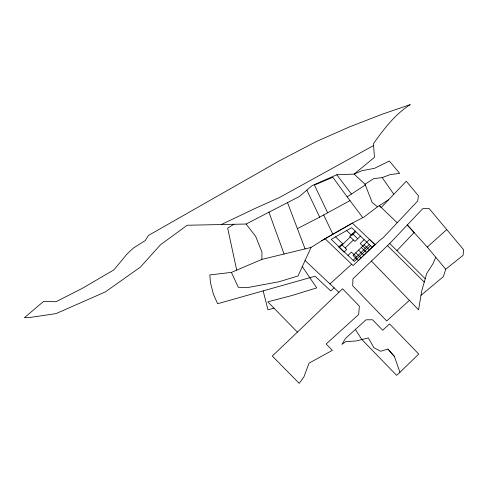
<?xml version="1.0" encoding="UTF-8"?>
<svg xmlns="http://www.w3.org/2000/svg" width="488" height="488" viewBox="0 0 488 488"><rect width="100%" height="100%" fill="white"/><g stroke="black" fill="none" stroke-linecap="round" stroke-linejoin="round"><path stroke-width="0.73" d="M334.073 287.792L330.803 291.019L315.083 276.22L217.611 303.731L213.439 294.331L210.413 282.461L209.846 274.903L231.397 272.408L261.849 259.402L261.958 252.082L255.657 236.338L246.08 224.029L187.179 225.249L160.485 244.775L140.41 267.095L105.274 291.952L55.986 313.619L28.774 317.651L24.4 317.706L43.615 301.37L56.004 301.736L82.429 288.268L113.893 269.876L127.27 253.748L133.566 247.947L145.272 240.547L148.346 235.497L279.215 160.93L316.474 141.465L349.628 126.837L382.409 114.131L410.262 104.609C394.908 114.393 383.824 129.1 373.43 143.746L374.473 157.356L354.117 174.094L336.769 174.765L312.235 185.556L299.296 196.542L246.08 224.029M409.426 300.364L386.709 320.958L352.696 285.797L352.934 278.837L389.735 243.5L422.803 208.589L429.117 208.516L463.6 249.697L463.081 255.352L445.721 269.217L443.385 276.629L421.028 295.307M435.741 257.231L433.021 263.63L426.719 273.487L421.626 291.379L418.588 309.831L371.423 261.08M388.631 199.714L377.474 206.802L364.139 216.959L352.342 223.132L325.032 238.711L311.033 247.459L298.04 275.97L278.819 281.789L248.288 287.45L238.29 287.298L231.397 272.408M397.201 222.766L379.322 205.625L381.238 207.461L406.278 181.243L418.411 195.737L417.716 200.94L383.507 237.381L379.322 240.718L353.068 265.564L325.032 238.711M396.927 250.637L414.135 232.538L407.291 224.968L427.275 247.074L445.721 269.217M353.129 260.317L369.19 244.537M355.203 231.044L349.707 236.375L354.965 241.414L360.461 236.076M339.575 247.343L350.293 236.936M355.734 231.654L351.775 235.49L346.626 230.562M345.205 247.959L353.446 239.956M347.987 255.395L351.397 252.082L356.521 256.987M364.139 239.706L360.187 243.549L365.256 248.404M370.447 245.745L354.288 261.434L331.224 239.346L351.616 227.713L372.027 247.154M399.94 372.314L418.741 354.068L389.595 323.94L382.665 330.224L372.558 319.774L366.049 319.793L345.541 338.379L341.923 344.363L345.894 341.582L356.118 340.996L368.336 337.916L373.893 347.694L380.591 351.269L387.972 349.085L394.438 356.502L399.94 372.314L396.616 375.321L361.864 339.544L355.368 329.467M297.418 332.139L342.576 288.78L359.357 306.129L358.662 314.516L326.161 343.985L332.328 350.36L309.056 363.145L303.871 376.968L299.229 383.391L272.286 356.039L297.418 332.139L267.802 301.852L291.611 295.606L316.743 287.889L302.243 266.515M351.659 264.215L329.961 283.924M427.275 247.074L446.752 229.58M327.674 212.792L314.406 185.044L332.846 177.29L347.157 196.871L365.305 184.976M365.012 184.22L373.668 178.669L382.195 177.589L390.315 174.57L399.69 173.38L389.339 161.022L374.491 168.336L361.956 170.678L354.117 174.094L365.012 184.22L372.198 202.514L377.474 206.802M233.923 224.23L227.67 228.152L236.704 270.139M321.488 240.797L352.342 223.132L375.254 244.811M373.57 145.564L279.594 197.445L254.882 208.541L221.534 224.437M297.381 228.616L319.689 217.142L349.981 200.629M273.957 308.148L267.979 309.837L263.148 290.891M261.849 259.402L311.033 247.459M305 260.44L338.885 292.324M352.458 233.709L357.71 238.748M364.024 244.787L369.276 249.819M361.272 247.453L366.531 252.491M358.527 250.124L363.786 255.157M355.782 252.79L361.041 257.823M335.53 236.887L342.985 244.03M389.735 243.5L425.225 278.721M387.527 245.623L424.267 282.082M387.972 349.085L394.438 356.502M336.769 174.765L351.445 194.065M347.157 196.871L362.657 217.489M382.195 177.589L393.822 194.279M323.69 214.964L332.816 234.142M306.842 190.137L319.689 217.142M287.426 202.38L305.085 248.911M268.888 212.085L284.095 254.041M341.472 244.378L338.721 247.044L343.979 252.082L346.724 249.417L341.472 244.378M369.514 239.456L353.037 255.456L358.29 260.494L374.772 244.488L369.514 239.456"/></g></svg>
